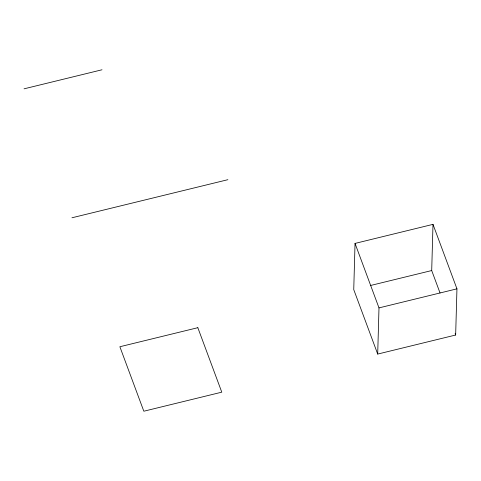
<?xml version="1.0" encoding="UTF-8"?>
<svg xmlns="http://www.w3.org/2000/svg" width="481" height="481" viewBox="0 0 481 481"><rect width="100%" height="100%" fill="white"/><g stroke="black" fill="none" stroke-linecap="round" stroke-linejoin="round"><path stroke-width="0.72" d="M355.038 243.416L353.745 289.598L377.699 354.076L455.657 335.023L456.95 288.84L432.996 224.362L355.038 243.416L378.992 307.894L377.699 354.076M440.037 292.971L431.704 270.544L432.996 224.362M24.05 88.829L102.008 69.781M71.958 217.785L227.88 179.69M370.502 285.498L431.704 270.544M378.992 307.894L456.95 288.84M455.14 333.622L455.657 335.023M197.829 327.693L119.871 346.741L143.825 411.219L221.783 392.171L197.829 327.693"/></g></svg>
